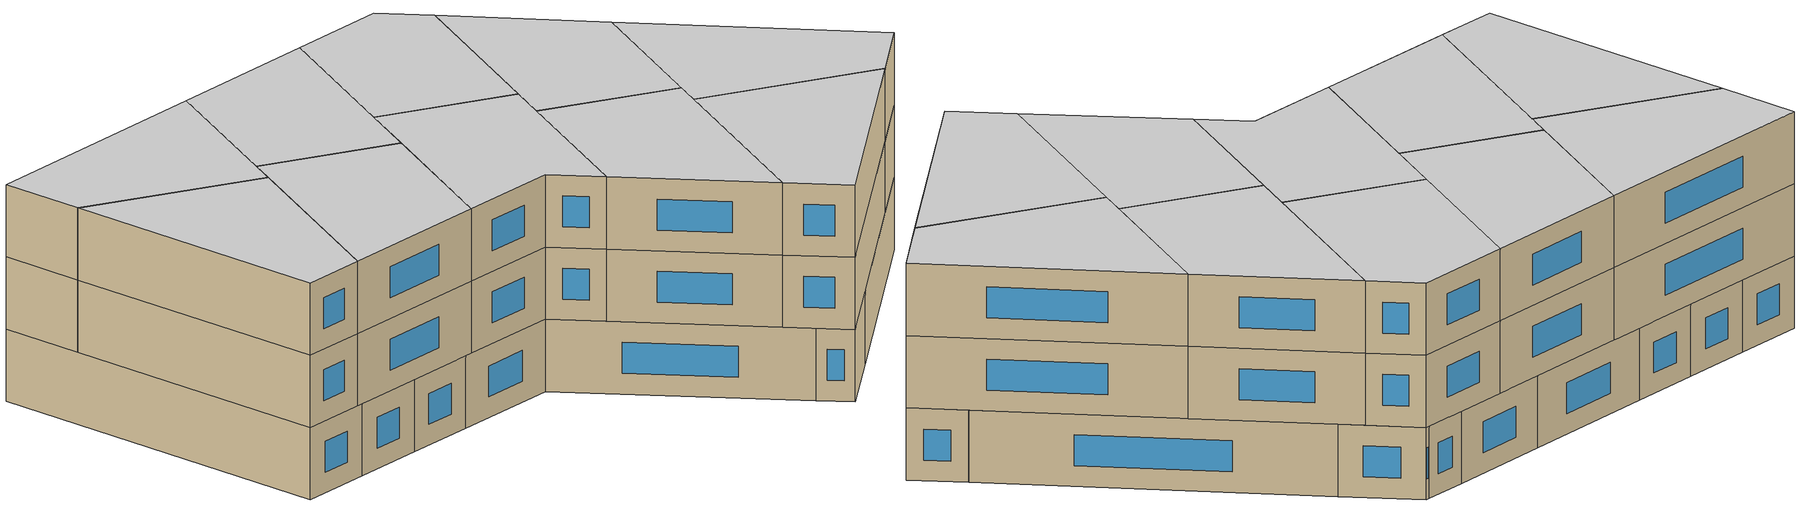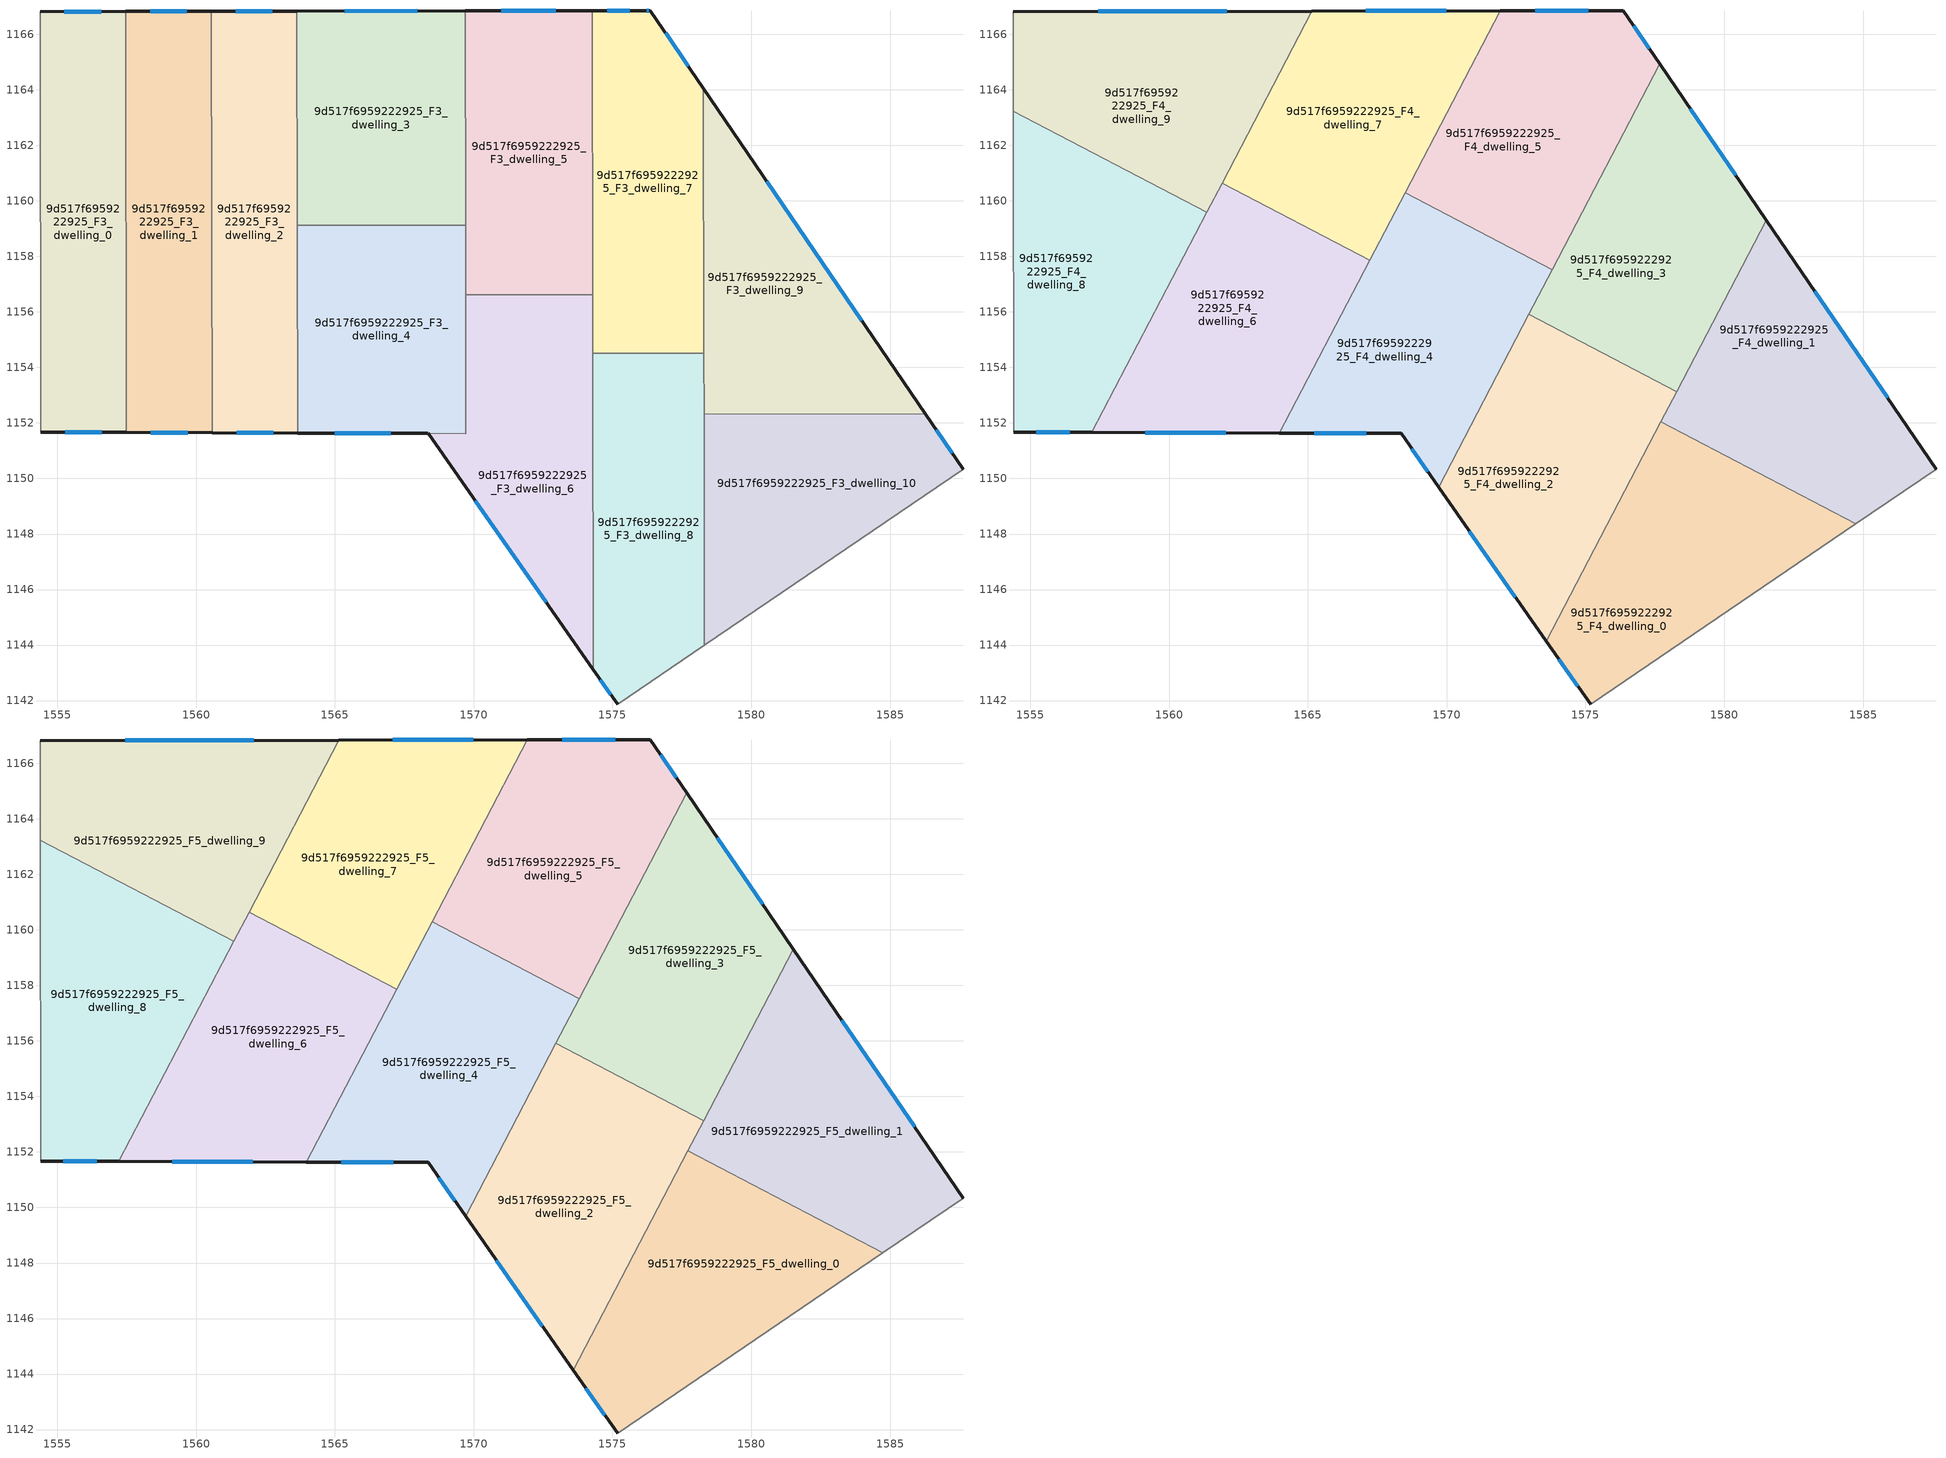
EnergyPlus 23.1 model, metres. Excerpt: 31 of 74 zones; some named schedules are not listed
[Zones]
9d517f6959222925_F3_dwelling_0
 floor to 9d517f6959222925_F2_dwelling_0 (EU_floor_Construction): 1557.46,1166.83 1557.49,1151.66 1554.4,1151.67 1554.37,1166.82 z9
 wall outside (EU_wall_Construction): 1554.4,1151.67 1557.49,1151.66 / 1557.46,1166.83 1554.37,1166.82 z9:12
 wall to 9d517f6959222925_F3_dwelling_1 (EU_wall_Construction): 1557.49,1151.66 1557.46,1166.83 z9:12
 wall adiabatic (EU_wall_Construction): 1554.37,1166.82 1554.4,1151.67 z9:12
 window (EU_Window_Construction): 1555.28,1151.67 1556.61,1151.66 / 1556.58,1166.83 1555.26,1166.82 z9.86:11.14
9d517f6959222925_F3_dwelling_1
 floor to 9d517f6959222925_F2_dwelling_1 (EU_floor_Construction): 1560.54,1166.83 1560.57,1151.65 1557.49,1151.66 1557.46,1166.83 z9
 wall outside (EU_wall_Construction): 1557.49,1151.66 1560.57,1151.65 / 1560.54,1166.83 1557.46,1166.83 z9:12
 wall to 9d517f6959222925_F3_dwelling_2 (EU_wall_Construction): 1560.57,1151.65 1560.54,1166.83 z9:12
 window (EU_Window_Construction): 1558.37,1151.66 1559.69,1151.65 / 1559.66,1166.83 1558.34,1166.83 z9.86:11.14
9d517f6959222925_F3_dwelling_10
 floor to 9d517f6959222925_F2_dwelling_10 (EU_floor_Construction): 1586.27,1152.33 1587.63,1150.34 1578.31,1143.99 1578.3,1152.32 z9
 wall outside (EU_wall_Construction): 1587.63,1150.34 1586.27,1152.33 z9:12
 wall to 9d517f6959222925_F3_dwelling_9 (EU_wall_Construction): 1586.27,1152.33 1578.3,1152.32 z9:12
 wall adiabatic (EU_wall_Construction): 1578.31,1143.99 1587.63,1150.34 z9:12
 wall to 9d517f6959222925_F3_dwelling_8 (EU_wall_Construction): 1578.3,1152.32 1578.31,1143.99 z9:12
 window (EU_Window_Construction): 1587.24,1150.91 1586.66,1151.76 z9.86:11.14
9d517f6959222925_F3_dwelling_2
 floor to 9d517f6959222925_F2_dwelling_2 (EU_floor_Construction): 1563.63,1166.84 1563.65,1151.64 1560.57,1151.65 1560.54,1166.83 z9
 wall outside (EU_wall_Construction): 1560.57,1151.65 1563.65,1151.64 / 1563.63,1166.84 1560.54,1166.83 z9:12
 wall to 9d517f6959222925_F3_dwelling_3 (EU_wall_Construction): 1563.64,1159.12 1563.63,1166.84 z9:12
 wall to 9d517f6959222925_F3_dwelling_4 (EU_wall_Construction): 1563.65,1151.64 1563.64,1159.12 z9:12
 window (EU_Window_Construction): 1561.45,1151.65 1562.77,1151.64 / 1562.75,1166.84 1561.43,1166.83 z9.86:11.14
9d517f6959222925_F3_dwelling_3
 floor to 9d517f6959222925_F2_dwelling_3 (EU_floor_Construction): 1569.69,1166.85 1569.71,1159.13 1563.64,1159.12 1563.63,1166.84 z9
 wall outside (EU_wall_Construction): 1569.69,1166.85 1563.63,1166.84 z9:12
 wall to 9d517f6959222925_F3_dwelling_4 (EU_wall_Construction): 1563.64,1159.12 1569.71,1159.13 z9:12
 wall to 9d517f6959222925_F3_dwelling_5 (EU_wall_Construction): 1569.71,1159.13 1569.69,1166.85 z9:12
 window (EU_Window_Construction): 1567.96,1166.85 1565.36,1166.84 z9.86:11.14
 ceiling adiabatic (EU_roof_Construction): 1569.7,1159.67 1569.7,1162.59 1567.89,1159.13 1568.5,1160.3 z12
9d517f6959222925_F3_dwelling_4
 floor to 9d517f6959222925_F2_dwelling_4 (EU_floor_Construction): 1569.71,1159.13 1569.72,1151.62 1563.65,1151.64 1563.64,1159.12 z9
 wall outside (EU_wall_Construction): 1563.65,1151.64 1568.35,1151.62 z9:12
 wall to 9d517f6959222925_F3_dwelling_6 (EU_wall_Construction): 1568.36,1151.62 1569.72,1151.62 1569.71,1156.62 z9:12
 wall to 9d517f6959222925_F3_dwelling_5 (EU_wall_Construction): 1569.71,1156.62 1569.71,1159.13 z9:12
 window (EU_Window_Construction): 1565,1151.63 1567.01,1151.63 z9.86:11.14
 ceiling adiabatic (EU_roof_Construction): 1563.97,1151.64 1567.89,1159.13 1564.8,1159.12 1567.22,1157.86 z12
9d517f6959222925_F3_dwelling_5
 floor to 9d517f6959222925_F2_dwelling_5 (EU_floor_Construction): 1574.27,1166.86 1574.28,1156.63 1569.71,1156.62 1569.69,1166.85 z9
 wall outside (EU_wall_Construction): 1574.27,1166.86 1569.69,1166.85 z9:12
 wall to 9d517f6959222925_F3_dwelling_6 (EU_wall_Construction): 1569.71,1156.62 1574.28,1156.63 z9:12
 wall to 9d517f6959222925_F3_dwelling_7 (EU_wall_Construction): 1574.28,1156.63 1574.27,1166.86 z9:12
 window (EU_Window_Construction): 1572.96,1166.86 1571,1166.85 z9.86:11.14
9d517f6959222925_F3_dwelling_6
 floor to 9d517f6959222925_F2_dwelling_6 (EU_floor_Construction): 1574.28,1156.63 1574.31,1143.11 1568.36,1151.62 1569.72,1151.62 1569.71,1156.62 z9
 wall outside (EU_wall_Construction): 1568.36,1151.62 1574.31,1143.11 z9:12
 wall to 9d517f6959222925_F3_dwelling_8 (EU_wall_Construction): 1574.31,1143.11 1574.29,1154.51 z9:12
 wall to 9d517f6959222925_F3_dwelling_7 (EU_wall_Construction): 1574.29,1154.51 1574.28,1156.63 z9:12
 window (EU_Window_Construction): 1570.06,1149.19 1572.61,1145.54 z9.86:11.14
9d517f6959222925_F3_dwelling_7
 floor to 9d517f6959222925_F2_dwelling_7 (EU_floor_Construction): 1576.37,1166.86 1578.28,1164.06 1578.29,1154.52 1574.29,1154.51 1574.27,1166.86 1576.17,1166.86 z9
 wall outside (EU_wall_Construction): 1578.28,1164.06 1576.37,1166.86 1576.17,1166.86 1574.27,1166.86 z9:12
 wall to 9d517f6959222925_F3_dwelling_8 (EU_wall_Construction): 1574.29,1154.51 1578.29,1154.52 z9:12
 wall to 9d517f6959222925_F3_dwelling_9 (EU_wall_Construction): 1578.29,1154.52 1578.28,1164.06 z9:12
 window (EU_Window_Construction): 1576.31,1166.86 1576.23,1166.86 / 1577.73,1164.86 1576.91,1166.06 / 1575.63,1166.86 1574.81,1166.86 z9.86:11.14
9d517f6959222925_F3_dwelling_8
 floor to 9d517f6959222925_F2_dwelling_8 (EU_floor_Construction): 1578.29,1154.52 1578.31,1143.99 1575.18,1141.86 1574.31,1143.11 1574.29,1154.51 z9
 wall outside (EU_wall_Construction): 1574.31,1143.11 1575.18,1141.86 z9:12
 wall adiabatic (EU_wall_Construction): 1575.18,1141.86 1578.31,1143.99 z9:12
 wall to 9d517f6959222925_F3_dwelling_9 (EU_wall_Construction): 1578.3,1152.32 1578.29,1154.52 z9:12
 window (EU_Window_Construction): 1574.56,1142.75 1574.93,1142.21 z9.86:11.14
9d517f6959222925_F3_dwelling_9
 floor to 9d517f6959222925_F2_dwelling_9 (EU_floor_Construction): 1578.28,1164.06 1586.27,1152.33 1578.3,1152.32 z9
 wall outside (EU_wall_Construction): 1586.27,1152.33 1578.28,1164.06 z9:12
 window (EU_Window_Construction): 1583.99,1155.68 1580.56,1160.71 z9.86:11.14
9d517f6959222925_F4_dwelling_0
 floor to 9d517f6959222925_F3_dwelling_8 (EU_floor_Construction): 1578.3,1151.74 1578.31,1143.99 1575.18,1141.86 1574.31,1143.11 1574.31,1145.52 1577.72,1152.04 z12
 floor to 9d517f6959222925_F3_dwelling_10 (EU_floor_Construction): 1584.74,1148.37 1578.31,1143.99 1578.3,1151.74 z12
 floor to 9d517f6959222925_F3_dwelling_6 (EU_floor_Construction): 1574.31,1145.52 1574.31,1143.11 1573.59,1144.14 z12
 wall outside (EU_wall_Construction): 1573.59,1144.14 1575.18,1141.86 z12:15
 wall to 9d517f6959222925_F4_dwelling_1 (EU_wall_Construction): 1584.74,1148.37 1577.72,1152.04 z12:15
 wall adiabatic (EU_wall_Construction): 1575.18,1141.86 1584.74,1148.37 z12:15
 wall to 9d517f6959222925_F4_dwelling_2 (EU_wall_Construction): 1577.71,1152.04 1573.59,1144.14 z12:15
 window (EU_Window_Construction): 1574.04,1143.49 1574.73,1142.51 z12.86:14.14
9d517f6959222925_F4_dwelling_1
 floor to 9d517f6959222925_F3_dwelling_9 (EU_floor_Construction): 1581.51,1159.31 1586.27,1152.33 1578.3,1152.32 1578.3,1153.16 z12
 floor to 9d517f6959222925_F3_dwelling_10 (EU_floor_Construction): 1586.27,1152.33 1587.63,1150.34 1584.74,1148.37 1578.3,1151.74 1578.3,1152.32 z12
 floor to 9d517f6959222925_F3_dwelling_8 (EU_floor_Construction): 1578.3,1153.16 1578.3,1151.74 1577.72,1152.04 z12
 wall outside (EU_wall_Construction): 1587.63,1150.34 1581.51,1159.31 z12:15
 wall adiabatic (EU_wall_Construction): 1584.74,1148.37 1587.63,1150.34 z12:15
 wall to 9d517f6959222925_F4_dwelling_3 (EU_wall_Construction): 1581.51,1159.31 1578.28,1153.13 z12:15
 wall to 9d517f6959222925_F4_dwelling_2 (EU_wall_Construction): 1578.28,1153.13 1577.71,1152.05 z12:15
 window (EU_Window_Construction): 1585.88,1152.9 1583.26,1156.75 z12.86:14.14
9d517f6959222925_F4_dwelling_2
 floor to 9d517f6959222925_F3_dwelling_6 (EU_floor_Construction): 1574.29,1155.22 1574.31,1145.52 1573.59,1144.14 1569.71,1149.69 1572.96,1155.91 z12
 floor to 9d517f6959222925_F3_dwelling_8 (EU_floor_Construction): 1578.28,1153.13 1574.31,1145.52 1574.29,1154.51 1575.64,1154.51 z12
 floor to 9d517f6959222925_F3_dwelling_7 (EU_floor_Construction): 1575.64,1154.51 1574.29,1154.51 1574.29,1155.22 z12
 wall outside (EU_wall_Construction): 1569.71,1149.69 1573.59,1144.14 z12:15
 wall to 9d517f6959222925_F4_dwelling_3 (EU_wall_Construction): 1578.28,1153.13 1572.96,1155.91 z12:15
 wall to 9d517f6959222925_F4_dwelling_4 (EU_wall_Construction): 1572.96,1155.91 1569.71,1149.69 z12:15
 window (EU_Window_Construction): 1570.82,1148.1 1572.48,1145.73 z12.86:14.14
9d517f6959222925_F4_dwelling_3
 floor to 9d517f6959222925_F3_dwelling_7 (EU_floor_Construction): 1577.68,1164.93 1578.28,1164.06 1578.29,1154.52 1575.64,1154.51 1574.29,1155.22 1574.28,1158.43 z12
 floor to 9d517f6959222925_F3_dwelling_9 (EU_floor_Construction): 1578.28,1164.06 1581.51,1159.31 1578.3,1153.16 z12
 floor to 9d517f6959222925_F3_dwelling_6 (EU_floor_Construction): 1574.28,1156.63 1574.29,1155.22 1572.96,1155.91 1573.34,1156.62 z12
 floor to 9d517f6959222925_F3_dwelling_8 (EU_floor_Construction): 1578.29,1154.52 1578.3,1153.16 1578.28,1153.13 1575.64,1154.51 z12
 floor to 9d517f6959222925_F3_dwelling_5 (EU_floor_Construction): 1574.28,1158.43 1574.28,1156.63 1573.34,1156.62 z12
 wall outside (EU_wall_Construction): 1581.51,1159.31 1577.68,1164.93 z12:15
 wall to 9d517f6959222925_F4_dwelling_5 (EU_wall_Construction): 1577.68,1164.93 1573.81,1157.52 z12:15
 wall to 9d517f6959222925_F4_dwelling_4 (EU_wall_Construction): 1573.81,1157.52 1572.96,1155.91 z12:15
 window (EU_Window_Construction): 1580.42,1160.92 1578.78,1163.33 z12.86:14.14
9d517f6959222925_F4_dwelling_4
 floor to 9d517f6959222925_F3_dwelling_4 (EU_floor_Construction): 1569.71,1159.13 1569.72,1151.62 1563.97,1151.64 1567.89,1159.13 z12
 floor to 9d517f6959222925_F3_dwelling_6 (EU_floor_Construction): 1573.34,1156.62 1569.71,1149.69 1568.36,1151.62 1569.72,1151.62 1569.71,1156.62 z12
 floor to 9d517f6959222925_F3_dwelling_5 (EU_floor_Construction): 1573.81,1157.52 1573.34,1156.62 1569.71,1156.62 1569.7,1159.67 z12
 floor to 9d517f6959222925_F3_dwelling_3 (EU_floor_Construction): 1569.7,1159.67 1569.71,1159.13 1567.89,1159.13 1568.5,1160.3 z12
 wall outside (EU_wall_Construction): 1563.97,1151.64 1568.36,1151.62 1569.71,1149.69 z12:15
 wall to 9d517f6959222925_F4_dwelling_5 (EU_wall_Construction): 1573.81,1157.52 1568.5,1160.3 z12:15
 wall to 9d517f6959222925_F4_dwelling_6 (EU_wall_Construction): 1567.23,1157.86 1563.97,1151.64 z12:15
 wall to 9d517f6959222925_F4_dwelling_7 (EU_wall_Construction): 1568.5,1160.3 1567.23,1157.86 z12:15
 window (EU_Window_Construction): 1568.74,1151.07 1569.32,1150.24 / 1565.23,1151.63 1567.1,1151.63 z12.86:14.14
9d517f6959222925_F4_dwelling_5
 floor to 9d517f6959222925_F3_dwelling_5 (EU_floor_Construction): 1574.27,1166.86 1574.28,1158.43 1573.81,1157.52 1569.7,1159.67 1569.7,1162.59 1571.93,1166.85 z12
 floor to 9d517f6959222925_F3_dwelling_7 (EU_floor_Construction): 1576.37,1166.86 1577.68,1164.93 1574.28,1158.43 1574.27,1166.86 z12
 floor adiabatic (EU_floor_Construction): 1569.7,1162.59 1569.7,1159.67 1568.5,1160.3 z12
 wall outside (EU_wall_Construction): 1577.68,1164.93 1576.37,1166.86 1571.93,1166.85 z12:15
 wall to 9d517f6959222925_F4_dwelling_7 (EU_wall_Construction): 1571.93,1166.85 1568.5,1160.3 z12:15
 window (EU_Window_Construction): 1575.1,1166.86 1573.2,1166.86 / 1577.31,1165.49 1576.74,1166.31 z12.86:14.14
9d517f6959222925_F4_dwelling_6
 floor to 9d517f6959222925_F3_dwelling_2 (EU_floor_Construction): 1563.64,1159.73 1563.65,1151.64 1560.57,1151.65 1560.56,1158.07 1561.9,1160.64 z12
 floor to 9d517f6959222925_F3_dwelling_0 (EU_floor_Construction): 1557.49,1152.19 1557.49,1151.66 1557.21,1151.66 z12
 floor to 9d517f6959222925_F3_dwelling_3 (EU_floor_Construction): 1564.8,1159.12 1563.64,1159.12 1563.64,1159.73 z12
 floor to 9d517f6959222925_F3_dwelling_1 (EU_floor_Construction): 1560.56,1158.07 1560.57,1151.65 1557.49,1151.66 1557.49,1152.19 z12
 floor to 9d517f6959222925_F3_dwelling_4 (EU_floor_Construction): 1567.22,1157.86 1563.97,1151.64 1563.65,1151.64 1563.64,1159.12 1564.8,1159.12 z12
 wall outside (EU_wall_Construction): 1557.21,1151.66 1563.97,1151.64 z12:15
 wall to 9d517f6959222925_F4_dwelling_7 (EU_wall_Construction): 1567.22,1157.86 1561.9,1160.64 z12:15
 wall to 9d517f6959222925_F4_dwelling_8 (EU_wall_Construction): 1561.36,1159.59 1557.21,1151.66 z12:15
 wall to 9d517f6959222925_F4_dwelling_9 (EU_wall_Construction): 1561.9,1160.64 1561.36,1159.59 z12:15
 window (EU_Window_Construction): 1559.14,1151.65 1562.04,1151.64 z12.86:14.14
9d517f6959222925_F4_dwelling_7
 floor to 9d517f6959222925_F3_dwelling_3 (EU_floor_Construction): 1569.69,1166.85 1569.7,1162.59 1567.89,1159.13 1564.8,1159.12 1563.64,1159.73 1563.63,1163.94 1565.15,1166.84 z12
 floor adiabatic (EU_floor_Construction): 1567.89,1159.13 1567.22,1157.86 1564.8,1159.12 z12
 floor to 9d517f6959222925_F3_dwelling_5 (EU_floor_Construction): 1571.93,1166.85 1569.7,1162.59 1569.69,1166.85 z12
 floor to 9d517f6959222925_F3_dwelling_2 (EU_floor_Construction): 1563.63,1163.94 1563.64,1159.73 1561.9,1160.64 z12
 wall outside (EU_wall_Construction): 1571.93,1166.85 1565.15,1166.84 z12:15
 wall to 9d517f6959222925_F4_dwelling_9 (EU_wall_Construction): 1565.15,1166.84 1561.9,1160.64 z12:15
 window (EU_Window_Construction): 1569.99,1166.85 1567.08,1166.84 z12.86:14.14
9d517f6959222925_F4_dwelling_8
 floor to 9d517f6959222925_F3_dwelling_0 (EU_floor_Construction): 1557.47,1161.62 1557.49,1152.19 1557.21,1151.66 1554.4,1151.67 1554.38,1163.24 z12
 floor to 9d517f6959222925_F3_dwelling_1 (EU_floor_Construction): 1560.56,1160.01 1560.56,1158.07 1557.49,1152.19 1557.47,1161.62 z12
 floor to 9d517f6959222925_F3_dwelling_2 (EU_floor_Construction): 1561.36,1159.59 1560.56,1158.07 1560.56,1160.01 z12
 wall outside (EU_wall_Construction): 1554.4,1151.67 1557.21,1151.66 z12:15
 wall adiabatic (EU_wall_Construction): 1554.38,1163.24 1554.4,1151.67 z12:15
 wall to 9d517f6959222925_F4_dwelling_9 (EU_wall_Construction): 1561.36,1159.59 1554.38,1163.24 z12:15
 window (EU_Window_Construction): 1555.2,1151.67 1556.41,1151.66 z12.86:14.14
9d517f6959222925_F4_dwelling_9
 floor to 9d517f6959222925_F3_dwelling_1 (EU_floor_Construction): 1560.55,1166.83 1560.56,1160.01 1557.47,1161.62 1557.46,1166.83 z12
 floor to 9d517f6959222925_F3_dwelling_0 (EU_floor_Construction): 1557.46,1166.83 1557.47,1161.62 1554.38,1163.24 1554.37,1166.82 z12
 floor to 9d517f6959222925_F3_dwelling_3 (EU_floor_Construction): 1565.14,1166.84 1563.63,1163.94 1563.63,1166.84 z12
 floor to 9d517f6959222925_F3_dwelling_2 (EU_floor_Construction): 1563.63,1166.84 1563.63,1163.94 1561.36,1159.59 1560.56,1160.01 1560.55,1166.83 z12
 wall outside (EU_wall_Construction): 1565.15,1166.84 1554.37,1166.82 z12:15
 wall adiabatic (EU_wall_Construction): 1554.37,1166.82 1554.38,1163.24 z12:15
 window (EU_Window_Construction): 1562.07,1166.84 1557.45,1166.83 z12.86:14.14
9d517f6959222925_F5_dwelling_0
 floor to 9d517f6959222925_F4_dwelling_0 (EU_floor_Construction): 1584.74,1148.37 1575.18,1141.86 1573.59,1144.14 1577.72,1152.04 z15
 wall outside (EU_wall_Construction): 1573.59,1144.14 1575.18,1141.86 z15:18
 wall to 9d517f6959222925_F5_dwelling_1 (EU_wall_Construction): 1584.74,1148.37 1577.72,1152.04 z15:18
 wall adiabatic (EU_wall_Construction): 1575.18,1141.86 1584.74,1148.37 z15:18
 wall to 9d517f6959222925_F5_dwelling_2 (EU_wall_Construction): 1577.71,1152.04 1573.59,1144.14 z15:18
 window (EU_Window_Construction): 1574.04,1143.49 1574.73,1142.51 z15.86:17.14
 ceiling to 9d517f6959222925_F6_dwelling_0 (EU_floor_Construction): 1584.74,1148.37 1577.72,1152.04 1573.59,1144.14 1575.18,1141.86 z18
9d517f6959222925_F5_dwelling_1
 floor to 9d517f6959222925_F4_dwelling_1 (EU_floor_Construction): 1581.51,1159.31 1587.63,1150.34 1584.74,1148.37 1577.72,1152.04 z15
 wall outside (EU_wall_Construction): 1587.63,1150.34 1581.51,1159.31 z15:18
 wall adiabatic (EU_wall_Construction): 1584.74,1148.37 1587.63,1150.34 z15:18
 wall to 9d517f6959222925_F5_dwelling_3 (EU_wall_Construction): 1581.51,1159.31 1578.28,1153.13 z15:18
 wall to 9d517f6959222925_F5_dwelling_2 (EU_wall_Construction): 1578.28,1153.13 1577.71,1152.05 z15:18
 window (EU_Window_Construction): 1585.88,1152.9 1583.26,1156.75 z15.86:17.14
 ceiling to 9d517f6959222925_F6_dwelling_1 (EU_floor_Construction): 1587.63,1150.34 1581.51,1159.31 1577.72,1152.04 1584.74,1148.37 z18
9d517f6959222925_F5_dwelling_2
 floor to 9d517f6959222925_F4_dwelling_2 (EU_floor_Construction): 1578.28,1153.13 1573.59,1144.14 1569.71,1149.69 1572.96,1155.91 z15
 wall outside (EU_wall_Construction): 1569.71,1149.69 1573.59,1144.14 z15:18
 wall to 9d517f6959222925_F5_dwelling_3 (EU_wall_Construction): 1578.28,1153.13 1572.96,1155.91 z15:18
 wall to 9d517f6959222925_F5_dwelling_4 (EU_wall_Construction): 1572.96,1155.91 1569.71,1149.69 z15:18
 window (EU_Window_Construction): 1570.82,1148.1 1572.48,1145.73 z15.86:17.14
 ceiling to 9d517f6959222925_F6_dwelling_2 (EU_floor_Construction): 1573.59,1144.14 1578.28,1153.13 1572.96,1155.91 1569.71,1149.69 z18
9d517f6959222925_F5_dwelling_3
 floor to 9d517f6959222925_F4_dwelling_3 (EU_floor_Construction): 1577.68,1164.93 1581.51,1159.31 1578.28,1153.13 1572.96,1155.91 z15
 wall outside (EU_wall_Construction): 1581.51,1159.31 1577.68,1164.93 z15:18
 wall to 9d517f6959222925_F5_dwelling_5 (EU_wall_Construction): 1577.68,1164.93 1573.81,1157.52 z15:18
 wall to 9d517f6959222925_F5_dwelling_4 (EU_wall_Construction): 1573.81,1157.52 1572.96,1155.91 z15:18
 window (EU_Window_Construction): 1580.42,1160.92 1578.78,1163.33 z15.86:17.14
 ceiling to 9d517f6959222925_F6_dwelling_3 (EU_floor_Construction): 1578.28,1153.13 1581.51,1159.31 1577.68,1164.93 1572.96,1155.91 z18
9d517f6959222925_F5_dwelling_4
 floor to 9d517f6959222925_F4_dwelling_4 (EU_floor_Construction): 1573.81,1157.52 1569.71,1149.69 1568.36,1151.62 1563.97,1151.64 1568.5,1160.3 z15
 wall outside (EU_wall_Construction): 1563.97,1151.64 1568.36,1151.62 1569.71,1149.69 z15:18
 wall to 9d517f6959222925_F5_dwelling_5 (EU_wall_Construction): 1573.81,1157.52 1568.5,1160.3 z15:18
 wall to 9d517f6959222925_F5_dwelling_6 (EU_wall_Construction): 1567.23,1157.86 1563.97,1151.64 z15:18
 wall to 9d517f6959222925_F5_dwelling_7 (EU_wall_Construction): 1568.5,1160.3 1567.23,1157.86 z15:18
 window (EU_Window_Construction): 1568.74,1151.07 1569.32,1150.24 / 1565.23,1151.63 1567.1,1151.63 z15.86:17.14
 ceiling to 9d517f6959222925_F6_dwelling_4 (EU_floor_Construction): 1569.71,1149.69 1573.81,1157.52 1568.5,1160.3 1563.97,1151.64 1568.36,1151.62 z18
9d517f6959222925_F5_dwelling_5
 floor to 9d517f6959222925_F4_dwelling_5 (EU_floor_Construction): 1576.37,1166.86 1577.68,1164.93 1573.81,1157.52 1568.5,1160.3 1571.93,1166.85 z15
 wall outside (EU_wall_Construction): 1577.68,1164.93 1576.37,1166.86 1571.93,1166.85 z15:18
 wall to 9d517f6959222925_F5_dwelling_7 (EU_wall_Construction): 1571.93,1166.85 1568.5,1160.3 z15:18
 window (EU_Window_Construction): 1575.1,1166.86 1573.2,1166.86 / 1577.31,1165.49 1576.74,1166.31 z15.86:17.14
 ceiling to 9d517f6959222925_F6_dwelling_5 (EU_floor_Construction): 1573.81,1157.52 1577.68,1164.93 1576.37,1166.86 1571.93,1166.85 1568.5,1160.3 z18
9d517f6959222925_F5_dwelling_6
 floor to 9d517f6959222925_F4_dwelling_6 (EU_floor_Construction): 1567.22,1157.86 1563.97,1151.64 1557.21,1151.66 1561.9,1160.64 z15
 wall outside (EU_wall_Construction): 1557.21,1151.66 1563.97,1151.64 z15:18
 wall to 9d517f6959222925_F5_dwelling_7 (EU_wall_Construction): 1567.22,1157.86 1561.9,1160.64 z15:18
 wall to 9d517f6959222925_F5_dwelling_8 (EU_wall_Construction): 1561.36,1159.59 1557.21,1151.66 z15:18
 wall to 9d517f6959222925_F5_dwelling_9 (EU_wall_Construction): 1561.9,1160.64 1561.36,1159.59 z15:18
 window (EU_Window_Construction): 1559.14,1151.65 1562.04,1151.64 z15.86:17.14
 ceiling to 9d517f6959222925_F6_dwelling_6 (EU_floor_Construction): 1563.97,1151.64 1567.22,1157.86 1561.9,1160.64 1557.21,1151.66 z18
9d517f6959222925_F5_dwelling_7
 floor to 9d517f6959222925_F4_dwelling_7 (EU_floor_Construction): 1571.93,1166.85 1567.22,1157.86 1561.9,1160.64 1565.15,1166.84 z15
 wall outside (EU_wall_Construction): 1571.93,1166.85 1565.15,1166.84 z15:18
 wall to 9d517f6959222925_F5_dwelling_9 (EU_wall_Construction): 1565.15,1166.84 1561.9,1160.64 z15:18
 window (EU_Window_Construction): 1569.99,1166.85 1567.08,1166.84 z15.86:17.14
 ceiling to 9d517f6959222925_F6_dwelling_7 (EU_floor_Construction): 1567.22,1157.86 1571.93,1166.85 1565.15,1166.84 1561.9,1160.64 z18
9d517f6959222925_F5_dwelling_8
 floor to 9d517f6959222925_F4_dwelling_8 (EU_floor_Construction): 1561.36,1159.59 1557.21,1151.66 1554.4,1151.67 1554.38,1163.24 z15
 wall outside (EU_wall_Construction): 1554.4,1151.67 1557.21,1151.66 z15:18
 wall adiabatic (EU_wall_Construction): 1554.38,1163.24 1554.4,1151.67 z15:18
 wall to 9d517f6959222925_F5_dwelling_9 (EU_wall_Construction): 1561.36,1159.59 1554.38,1163.24 z15:18
 window (EU_Window_Construction): 1555.2,1151.67 1556.41,1151.66 z15.86:17.14
 ceiling to 9d517f6959222925_F6_dwelling_8 (EU_floor_Construction): 1557.21,1151.66 1561.36,1159.59 1554.38,1163.24 1554.4,1151.67 z18
9d517f6959222925_F5_dwelling_9
 floor to 9d517f6959222925_F4_dwelling_9 (EU_floor_Construction): 1565.15,1166.84 1561.36,1159.59 1554.38,1163.24 1554.37,1166.82 z15
 wall outside (EU_wall_Construction): 1565.15,1166.84 1554.37,1166.82 z15:18
 wall adiabatic (EU_wall_Construction): 1554.37,1166.82 1554.38,1163.24 z15:18
 window (EU_Window_Construction): 1562.07,1166.84 1557.45,1166.83 z15.86:17.14
 ceiling to 9d517f6959222925_F6_dwelling_9 (EU_floor_Construction): 1561.36,1159.59 1565.15,1166.84 1554.37,1166.82 1554.38,1163.24 z18
[Building]
EU S2 Campaign: North Axis=0; Terrain=City; Solar Distribution=FullExterior
[Site:Location]
Helsinki-Vantaa.AP: Latitude=60.317; Longitude=24.963; Time Zone=2; Elevation=54.6
[SizingPeriod:WeatherFileDays]
AnnualSizingPeriod: Begin Month=1; Begin Day of Month=1; End Month=12; End Day of Month=31; Day of Week for Start Day=Monday; Use Weather File Daylight Saving Period=No; Use Weather File Rain and Snow Indicators=No
[MATERIAL]
EU_InternalMass_Material: Roughness=MediumRough; Thickness=0.1; Conductivity=1; Density=1800; Specific Heat=900; Thermal Absorptance=0.9; Solar Absorptance=0.7; Visible Absorptance=0.7
[MATERIAL:NOMASS] Roughness=MediumRough; Thermal Absorptance=0.9; Solar Absorptance=0.7; Visible Absorptance=0.7
Name | Thermal Resistance
EU_wall_NoMass | 1.10183
EU_roof_NoMass; EU_floor_NoMass | 1.70606
[WINDOWMATERIAL:SIMPLEGLAZINGSYSTEM]
EU_Window_SimpleGlazing: UFactor=3.11035; Solar Heat Gain Coefficient=0.8; Visible Transmittance=0.8
[CONSTRUCTION]
EU_wall_Construction: EU_wall_NoMass
EU_roof_Construction: EU_roof_NoMass
EU_floor_Construction: EU_floor_NoMass
EU_Window_Construction: EU_Window_SimpleGlazing
EU_InternalMass_Construction: EU_InternalMass_Material
[ZONE] Type=1; Multiplier=1; Ceiling Height=autocalculate; Floor Area=autocalculate; Part of Total Floor Area=Yes
Name | Volume
9d517f6959222925_F3_dwelling_0 | 140.429
9d517f6959222925_F4_dwelling_0; 9d517f6959222925_F5_dwelling_0; 9d517f6959222925_F4_dwelling_9; 9d517f6959222925_F5_dwelling_9 | 154.449
9d517f6959222925_F3_dwelling_1 | 140.399
9d517f6959222925_F4_dwelling_1; 9d517f6959222925_F5_dwelling_1 | 154.446
9d517f6959222925_F3_dwelling_10 | 140.404
9d517f6959222925_F3_dwelling_2; 9d517f6959222925_F3_dwelling_5 | 140.41
9d517f6959222925_F4_dwelling_2; 9d517f6959222925_F5_dwelling_2 | 154.464
9d517f6959222925_F3_dwelling_3 | 140.411
9d517f6959222925_F4_dwelling_3; 9d517f6959222925_F5_dwelling_3; 9d517f6959222925_F4_dwelling_5; 9d517f6959222925_F5_dwelling_5 | 154.45
9d517f6959222925_F3_dwelling_4 | 136.435
9d517f6959222925_F4_dwelling_4; 9d517f6959222925_F5_dwelling_4 | 154.463
9d517f6959222925_F3_dwelling_6 | 144.41
9d517f6959222925_F4_dwelling_6; 9d517f6959222925_F5_dwelling_6 | 154.441
9d517f6959222925_F3_dwelling_7 | 140.415
9d517f6959222925_F4_dwelling_7; 9d517f6959222925_F5_dwelling_7 | 154.447
9d517f6959222925_F3_dwelling_8 | 140.417
9d517f6959222925_F4_dwelling_8; 9d517f6959222925_F5_dwelling_8 | 154.458
9d517f6959222925_F3_dwelling_9 | 140.424
[INTERNALMASS] Construction=EU_InternalMass_Construction
Name | Zone or ZoneList | Surface Area
9d517f6959222925_F3_dwelling_0_EU_InternalMass | 9d517f6959222925_F3_dwelling_0 | 46.8094
9d517f6959222925_F3_dwelling_1_EU_InternalMass | 9d517f6959222925_F3_dwelling_1 | 46.7996
9d517f6959222925_F3_dwelling_2_EU_InternalMass | 9d517f6959222925_F3_dwelling_2 | 46.8034
9d517f6959222925_F3_dwelling_3_EU_InternalMass | 9d517f6959222925_F3_dwelling_3 | 46.8035
9d517f6959222925_F3_dwelling_4_EU_InternalMass | 9d517f6959222925_F3_dwelling_4 | 45.4764
9d517f6959222925_F3_dwelling_5_EU_InternalMass | 9d517f6959222925_F3_dwelling_5 | 46.8029
9d517f6959222925_F3_dwelling_6_EU_InternalMass | 9d517f6959222925_F3_dwelling_6 | 48.1379
9d517f6959222925_F3_dwelling_7_EU_InternalMass | 9d517f6959222925_F3_dwelling_7 | 46.8049
9d517f6959222925_F3_dwelling_8_EU_InternalMass | 9d517f6959222925_F3_dwelling_8 | 46.8066
9d517f6959222925_F3_dwelling_9_EU_InternalMass | 9d517f6959222925_F3_dwelling_9 | 46.8053
9d517f6959222925_F3_dwelling_10_EU_InternalMass | 9d517f6959222925_F3_dwelling_10 | 46.7998
9d517f6959222925_F4_dwelling_0_EU_InternalMass | 9d517f6959222925_F4_dwelling_0 | 51.4832
9d517f6959222925_F4_dwelling_1_EU_InternalMass | 9d517f6959222925_F4_dwelling_1 | 51.4818
9d517f6959222925_F4_dwelling_2_EU_InternalMass | 9d517f6959222925_F4_dwelling_2 | 51.4883
9d517f6959222925_F4_dwelling_3_EU_InternalMass | 9d517f6959222925_F4_dwelling_3 | 51.4834
9d517f6959222925_F4_dwelling_4_EU_InternalMass | 9d517f6959222925_F4_dwelling_4 | 51.4912
9d517f6959222925_F4_dwelling_5_EU_InternalMass | 9d517f6959222925_F4_dwelling_5 | 51.4834
9d517f6959222925_F4_dwelling_6_EU_InternalMass | 9d517f6959222925_F4_dwelling_6 | 51.4805
9d517f6959222925_F4_dwelling_7_EU_InternalMass | 9d517f6959222925_F4_dwelling_7 | 51.4819
9d517f6959222925_F4_dwelling_8_EU_InternalMass | 9d517f6959222925_F4_dwelling_8 | 51.4858
9d517f6959222925_F4_dwelling_9_EU_InternalMass | 9d517f6959222925_F4_dwelling_9 | 51.4829
9d517f6959222925_F5_dwelling_0_EU_InternalMass | 9d517f6959222925_F5_dwelling_0 | 51.4832
9d517f6959222925_F5_dwelling_1_EU_InternalMass | 9d517f6959222925_F5_dwelling_1 | 51.4818
9d517f6959222925_F5_dwelling_2_EU_InternalMass | 9d517f6959222925_F5_dwelling_2 | 51.4883
9d517f6959222925_F5_dwelling_3_EU_InternalMass | 9d517f6959222925_F5_dwelling_3 | 51.4834
9d517f6959222925_F5_dwelling_4_EU_InternalMass | 9d517f6959222925_F5_dwelling_4 | 51.4912
9d517f6959222925_F5_dwelling_5_EU_InternalMass | 9d517f6959222925_F5_dwelling_5 | 51.4834
9d517f6959222925_F5_dwelling_6_EU_InternalMass | 9d517f6959222925_F5_dwelling_6 | 51.4805
9d517f6959222925_F5_dwelling_7_EU_InternalMass | 9d517f6959222925_F5_dwelling_7 | 51.4819
9d517f6959222925_F5_dwelling_8_EU_InternalMass | 9d517f6959222925_F5_dwelling_8 | 51.4858
9d517f6959222925_F5_dwelling_9_EU_InternalMass | 9d517f6959222925_F5_dwelling_9 | 51.4829
[OTHEREQUIPMENT] Fuel Type=Electricity; Design Level Calculation Method=Watts/Area; Power per Zone Floor Area=1; Fraction Latent=0; Fraction Radiant=0; Fraction Lost=0; Carbon Dioxide Generation Rate=0; EndUse Subcategory=EU_Step8_InternalGains
Name | Zone or ZoneList or Space or SpaceList | Schedule
EU_Step8_InternalGain_9d517f6959222925_F3_dwelling_0_f000 | 9d517f6959222925_F3_dwelling_0 | EU_Step8_GainSchedule_9d517f6959222925_F3_dwelling_0_f000
EU_Step8_InternalGain_9d517f6959222925_F3_dwelling_1_f000 | 9d517f6959222925_F3_dwelling_1 | EU_Step8_GainSchedule_9d517f6959222925_F3_dwelling_1_f000
EU_Step8_InternalGain_9d517f6959222925_F3_dwelling_2_f000 | 9d517f6959222925_F3_dwelling_2 | EU_Step8_GainSchedule_9d517f6959222925_F3_dwelling_2_f000
EU_Step8_InternalGain_9d517f6959222925_F3_dwelling_3_f000 | 9d517f6959222925_F3_dwelling_3 | EU_Step8_GainSchedule_9d517f6959222925_F3_dwelling_3_f000
EU_Step8_InternalGain_9d517f6959222925_F3_dwelling_4_f000 | 9d517f6959222925_F3_dwelling_4 | EU_Step8_GainSchedule_9d517f6959222925_F3_dwelling_4_f000
EU_Step8_InternalGain_9d517f6959222925_F3_dwelling_5_f000 | 9d517f6959222925_F3_dwelling_5 | EU_Step8_GainSchedule_9d517f6959222925_F3_dwelling_5_f000
EU_Step8_InternalGain_9d517f6959222925_F3_dwelling_6_f000 | 9d517f6959222925_F3_dwelling_6 | EU_Step8_GainSchedule_9d517f6959222925_F3_dwelling_6_f000
EU_Step8_InternalGain_9d517f6959222925_F3_dwelling_7_f000 | 9d517f6959222925_F3_dwelling_7 | EU_Step8_GainSchedule_9d517f6959222925_F3_dwelling_7_f000
EU_Step8_InternalGain_9d517f6959222925_F3_dwelling_8_f000 | 9d517f6959222925_F3_dwelling_8 | EU_Step8_GainSchedule_9d517f6959222925_F3_dwelling_8_f000
EU_Step8_InternalGain_9d517f6959222925_F3_dwelling_9_f000 | 9d517f6959222925_F3_dwelling_9 | EU_Step8_GainSchedule_9d517f6959222925_F3_dwelling_9_f000
EU_Step8_InternalGain_9d517f6959222925_F3_dwelling_10_f000 | 9d517f6959222925_F3_dwelling_10 | EU_Step8_GainSchedule_9d517f6959222925_F3_dwelling_10_f000
EU_Step8_InternalGain_9d517f6959222925_F4_dwelling_0_f000 | 9d517f6959222925_F4_dwelling_0 | EU_Step8_GainSchedule_9d517f6959222925_F4_dwelling_0_f000
EU_Step8_InternalGain_9d517f6959222925_F4_dwelling_1_f000 | 9d517f6959222925_F4_dwelling_1 | EU_Step8_GainSchedule_9d517f6959222925_F4_dwelling_1_f000
EU_Step8_InternalGain_9d517f6959222925_F4_dwelling_2_f000 | 9d517f6959222925_F4_dwelling_2 | EU_Step8_GainSchedule_9d517f6959222925_F4_dwelling_2_f000
EU_Step8_InternalGain_9d517f6959222925_F4_dwelling_3_f000 | 9d517f6959222925_F4_dwelling_3 | EU_Step8_GainSchedule_9d517f6959222925_F4_dwelling_3_f000
EU_Step8_InternalGain_9d517f6959222925_F4_dwelling_4_f000 | 9d517f6959222925_F4_dwelling_4 | EU_Step8_GainSchedule_9d517f6959222925_F4_dwelling_4_f000
EU_Step8_InternalGain_9d517f6959222925_F4_dwelling_5_f000 | 9d517f6959222925_F4_dwelling_5 | EU_Step8_GainSchedule_9d517f6959222925_F4_dwelling_5_f000
EU_Step8_InternalGain_9d517f6959222925_F4_dwelling_6_f000 | 9d517f6959222925_F4_dwelling_6 | EU_Step8_GainSchedule_9d517f6959222925_F4_dwelling_6_f000
EU_Step8_InternalGain_9d517f6959222925_F4_dwelling_7_f000 | 9d517f6959222925_F4_dwelling_7 | EU_Step8_GainSchedule_9d517f6959222925_F4_dwelling_7_f000
EU_Step8_InternalGain_9d517f6959222925_F4_dwelling_8_f000 | 9d517f6959222925_F4_dwelling_8 | EU_Step8_GainSchedule_9d517f6959222925_F4_dwelling_8_f000
EU_Step8_InternalGain_9d517f6959222925_F4_dwelling_9_f000 | 9d517f6959222925_F4_dwelling_9 | EU_Step8_GainSchedule_9d517f6959222925_F4_dwelling_9_f000
EU_Step8_InternalGain_9d517f6959222925_F5_dwelling_0_f000 | 9d517f6959222925_F5_dwelling_0 | EU_Step8_GainSchedule_9d517f6959222925_F5_dwelling_0_f000
EU_Step8_InternalGain_9d517f6959222925_F5_dwelling_1_f000 | 9d517f6959222925_F5_dwelling_1 | EU_Step8_GainSchedule_9d517f6959222925_F5_dwelling_1_f000
EU_Step8_InternalGain_9d517f6959222925_F5_dwelling_2_f000 | 9d517f6959222925_F5_dwelling_2 | EU_Step8_GainSchedule_9d517f6959222925_F5_dwelling_2_f000
EU_Step8_InternalGain_9d517f6959222925_F5_dwelling_3_f000 | 9d517f6959222925_F5_dwelling_3 | EU_Step8_GainSchedule_9d517f6959222925_F5_dwelling_3_f000
EU_Step8_InternalGain_9d517f6959222925_F5_dwelling_4_f000 | 9d517f6959222925_F5_dwelling_4 | EU_Step8_GainSchedule_9d517f6959222925_F5_dwelling_4_f000
EU_Step8_InternalGain_9d517f6959222925_F5_dwelling_5_f000 | 9d517f6959222925_F5_dwelling_5 | EU_Step8_GainSchedule_9d517f6959222925_F5_dwelling_5_f000
EU_Step8_InternalGain_9d517f6959222925_F5_dwelling_6_f000 | 9d517f6959222925_F5_dwelling_6 | EU_Step8_GainSchedule_9d517f6959222925_F5_dwelling_6_f000
EU_Step8_InternalGain_9d517f6959222925_F5_dwelling_7_f000 | 9d517f6959222925_F5_dwelling_7 | EU_Step8_GainSchedule_9d517f6959222925_F5_dwelling_7_f000
EU_Step8_InternalGain_9d517f6959222925_F5_dwelling_8_f000 | 9d517f6959222925_F5_dwelling_8 | EU_Step8_GainSchedule_9d517f6959222925_F5_dwelling_8_f000
EU_Step8_InternalGain_9d517f6959222925_F5_dwelling_9_f000 | 9d517f6959222925_F5_dwelling_9 | EU_Step8_GainSchedule_9d517f6959222925_F5_dwelling_9_f000
[ZONEVENTILATION:DESIGNFLOWRATE] Schedule=EU_AlwaysOn; Design Flow Rate Calculation Method=AirChanges/Hour; Air Changes per Hour=0.756316; Ventilation Type=Natural; Fan Pressure Rise=0; Fan Total Efficiency=1; Constant Term Coefficient=1; Temperature Term Coefficient=0; Velocity Term Coefficient=0; Velocity Squared Term Coefficient=0; Minimum Indoor Temperature=-100; Maximum Indoor Temperature=100; Delta Temperature=-100; Minimum Outdoor Temperature=-100; Maximum Outdoor Temperature=100; Maximum Wind Speed=40
Name | Zone or ZoneList or Space or SpaceList
EU_ConstantAir_9d517f6959222925_F3_dwelling_0 | 9d517f6959222925_F3_dwelling_0
EU_ConstantAir_9d517f6959222925_F3_dwelling_1 | 9d517f6959222925_F3_dwelling_1
EU_ConstantAir_9d517f6959222925_F3_dwelling_2 | 9d517f6959222925_F3_dwelling_2
EU_ConstantAir_9d517f6959222925_F3_dwelling_3 | 9d517f6959222925_F3_dwelling_3
EU_ConstantAir_9d517f6959222925_F3_dwelling_4 | 9d517f6959222925_F3_dwelling_4
EU_ConstantAir_9d517f6959222925_F3_dwelling_5 | 9d517f6959222925_F3_dwelling_5
EU_ConstantAir_9d517f6959222925_F3_dwelling_6 | 9d517f6959222925_F3_dwelling_6
EU_ConstantAir_9d517f6959222925_F3_dwelling_7 | 9d517f6959222925_F3_dwelling_7
EU_ConstantAir_9d517f6959222925_F3_dwelling_8 | 9d517f6959222925_F3_dwelling_8
EU_ConstantAir_9d517f6959222925_F3_dwelling_9 | 9d517f6959222925_F3_dwelling_9
EU_ConstantAir_9d517f6959222925_F3_dwelling_10 | 9d517f6959222925_F3_dwelling_10
EU_ConstantAir_9d517f6959222925_F4_dwelling_0 | 9d517f6959222925_F4_dwelling_0
EU_ConstantAir_9d517f6959222925_F4_dwelling_1 | 9d517f6959222925_F4_dwelling_1
EU_ConstantAir_9d517f6959222925_F4_dwelling_2 | 9d517f6959222925_F4_dwelling_2
EU_ConstantAir_9d517f6959222925_F4_dwelling_3 | 9d517f6959222925_F4_dwelling_3
EU_ConstantAir_9d517f6959222925_F4_dwelling_4 | 9d517f6959222925_F4_dwelling_4
EU_ConstantAir_9d517f6959222925_F4_dwelling_5 | 9d517f6959222925_F4_dwelling_5
EU_ConstantAir_9d517f6959222925_F4_dwelling_6 | 9d517f6959222925_F4_dwelling_6
EU_ConstantAir_9d517f6959222925_F4_dwelling_7 | 9d517f6959222925_F4_dwelling_7
EU_ConstantAir_9d517f6959222925_F4_dwelling_8 | 9d517f6959222925_F4_dwelling_8
EU_ConstantAir_9d517f6959222925_F4_dwelling_9 | 9d517f6959222925_F4_dwelling_9
EU_ConstantAir_9d517f6959222925_F5_dwelling_0 | 9d517f6959222925_F5_dwelling_0
EU_ConstantAir_9d517f6959222925_F5_dwelling_1 | 9d517f6959222925_F5_dwelling_1
EU_ConstantAir_9d517f6959222925_F5_dwelling_2 | 9d517f6959222925_F5_dwelling_2
EU_ConstantAir_9d517f6959222925_F5_dwelling_3 | 9d517f6959222925_F5_dwelling_3
EU_ConstantAir_9d517f6959222925_F5_dwelling_4 | 9d517f6959222925_F5_dwelling_4
EU_ConstantAir_9d517f6959222925_F5_dwelling_5 | 9d517f6959222925_F5_dwelling_5
EU_ConstantAir_9d517f6959222925_F5_dwelling_6 | 9d517f6959222925_F5_dwelling_6
EU_ConstantAir_9d517f6959222925_F5_dwelling_7 | 9d517f6959222925_F5_dwelling_7
EU_ConstantAir_9d517f6959222925_F5_dwelling_8 | 9d517f6959222925_F5_dwelling_8
EU_ConstantAir_9d517f6959222925_F5_dwelling_9 | 9d517f6959222925_F5_dwelling_9
[HVACTEMPLATE:ZONE:IDEALLOADSAIRSYSTEM] System Availability Schedule=EU_AlwaysOn; Maximum Heating Supply Air Temperature=50; Minimum Cooling Supply Air Temperature=13; Maximum Heating Supply Air Humidity Ratio=0.0156; Minimum Cooling Supply Air Humidity Ratio=0.0077; Heating Limit=NoLimit; Cooling Limit=NoLimit; Heating Availability Schedule=EU_AlwaysOn; Cooling Availability Schedule=EU_CoolingOff; Dehumidification Control Type=ConstantSensibleHeatRatio; Cooling Sensible Heat Ratio=0.7; Dehumidification Setpoint=60; Humidification Control Type=None; Humidification Setpoint=30; Outdoor Air Method=None; Outdoor Air Flow Rate per Person=0.00944; Outdoor Air Flow Rate per Zone Floor Area=0; Outdoor Air Flow Rate per Zone=0; Demand Controlled Ventilation Type=None; Outdoor Air Economizer Type=NoEconomizer; Heat Recovery Type=None; Sensible Heat Recovery Effectiveness=0.7; Latent Heat Recovery Effectiveness=0.65
Name | Template Thermostat
9d517f6959222925_F3_dwelling_0 | EU_HeatOnly_9d517f6959222925_F3_dwelling_0
9d517f6959222925_F3_dwelling_1 | EU_HeatOnly_9d517f6959222925_F3_dwelling_1
9d517f6959222925_F3_dwelling_2 | EU_HeatOnly_9d517f6959222925_F3_dwelling_2
9d517f6959222925_F3_dwelling_3 | EU_HeatOnly_9d517f6959222925_F3_dwelling_3
9d517f6959222925_F3_dwelling_4 | EU_HeatOnly_9d517f6959222925_F3_dwelling_4
9d517f6959222925_F3_dwelling_5 | EU_HeatOnly_9d517f6959222925_F3_dwelling_5
9d517f6959222925_F3_dwelling_6 | EU_HeatOnly_9d517f6959222925_F3_dwelling_6
9d517f6959222925_F3_dwelling_7 | EU_HeatOnly_9d517f6959222925_F3_dwelling_7
9d517f6959222925_F3_dwelling_8 | EU_HeatOnly_9d517f6959222925_F3_dwelling_8
9d517f6959222925_F3_dwelling_9 | EU_HeatOnly_9d517f6959222925_F3_dwelling_9
9d517f6959222925_F3_dwelling_10 | EU_HeatOnly_9d517f6959222925_F3_dwelling_10
9d517f6959222925_F4_dwelling_0 | EU_HeatOnly_9d517f6959222925_F4_dwelling_0
9d517f6959222925_F4_dwelling_1 | EU_HeatOnly_9d517f6959222925_F4_dwelling_1
9d517f6959222925_F4_dwelling_2 | EU_HeatOnly_9d517f6959222925_F4_dwelling_2
9d517f6959222925_F4_dwelling_3 | EU_HeatOnly_9d517f6959222925_F4_dwelling_3
9d517f6959222925_F4_dwelling_4 | EU_HeatOnly_9d517f6959222925_F4_dwelling_4
9d517f6959222925_F4_dwelling_5 | EU_HeatOnly_9d517f6959222925_F4_dwelling_5
9d517f6959222925_F4_dwelling_6 | EU_HeatOnly_9d517f6959222925_F4_dwelling_6
9d517f6959222925_F4_dwelling_7 | EU_HeatOnly_9d517f6959222925_F4_dwelling_7
9d517f6959222925_F4_dwelling_8 | EU_HeatOnly_9d517f6959222925_F4_dwelling_8
9d517f6959222925_F4_dwelling_9 | EU_HeatOnly_9d517f6959222925_F4_dwelling_9
9d517f6959222925_F5_dwelling_0 | EU_HeatOnly_9d517f6959222925_F5_dwelling_0
9d517f6959222925_F5_dwelling_1 | EU_HeatOnly_9d517f6959222925_F5_dwelling_1
9d517f6959222925_F5_dwelling_2 | EU_HeatOnly_9d517f6959222925_F5_dwelling_2
9d517f6959222925_F5_dwelling_3 | EU_HeatOnly_9d517f6959222925_F5_dwelling_3
9d517f6959222925_F5_dwelling_4 | EU_HeatOnly_9d517f6959222925_F5_dwelling_4
9d517f6959222925_F5_dwelling_5 | EU_HeatOnly_9d517f6959222925_F5_dwelling_5
9d517f6959222925_F5_dwelling_6 | EU_HeatOnly_9d517f6959222925_F5_dwelling_6
9d517f6959222925_F5_dwelling_7 | EU_HeatOnly_9d517f6959222925_F5_dwelling_7
9d517f6959222925_F5_dwelling_8 | EU_HeatOnly_9d517f6959222925_F5_dwelling_8
9d517f6959222925_F5_dwelling_9 | EU_HeatOnly_9d517f6959222925_F5_dwelling_9
[SIZING:ZONE] Zone Cooling Design Supply Air Temperature Input Method=SupplyAirTemperature; Zone Cooling Design Supply Air Temperature=13; Zone Heating Design Supply Air Temperature Input Method=SupplyAirTemperature; Zone Heating Design Supply Air Temperature=50; Zone Cooling Design Supply Air Humidity Ratio=0.008; Zone Heating Design Supply Air Humidity Ratio=0.008; Cooling Design Air Flow Method=DesignDay; Cooling Design Air Flow Rate=0; Cooling Minimum Air Flow per Zone Floor Area=0.000762; Cooling Minimum Air Flow=0; Cooling Minimum Air Flow Fraction=0.2; Heating Design Air Flow Method=DesignDay; Heating Design Air Flow Rate=0; Heating Maximum Air Flow per Zone Floor Area=0.002032; Heating Maximum Air Flow=0.141576; Heating Maximum Air Flow Fraction=0.3; Account for Dedicated Outdoor Air System=No; Dedicated Outdoor Air System Control Strategy=NeutralSupplyAir; Dedicated Outdoor Air Low Setpoint Temperature for Design=autosize; Dedicated Outdoor Air High Setpoint Temperature for Design=autosize; Zone Load Sizing Method=Sensible Load Only No Latent Load; Zone Latent Cooling Design Supply Air Humidity Ratio Input Method=HumidityRatioDifference; Zone Cooling Design Supply Air Humidity Ratio Difference=0.005; Zone Latent Heating Design Supply Air Humidity Ratio Input Method=HumidityRatioDifference; Zone Humidification Design Supply Air Humidity Ratio Difference=0.005
9d517f6959222925_F3_dwelling_0; 9d517f6959222925_F3_dwelling_1; 9d517f6959222925_F3_dwelling_2; 9d517f6959222925_F3_dwelling_3; 9d517f6959222925_F3_dwelling_4; 9d517f6959222925_F3_dwelling_5; 9d517f6959222925_F3_dwelling_6; 9d517f6959222925_F3_dwelling_7; 9d517f6959222925_F3_dwelling_8; 9d517f6959222925_F3_dwelling_9; 9d517f6959222925_F3_dwelling_10; 9d517f6959222925_F4_dwelling_0; 9d517f6959222925_F4_dwelling_1; 9d517f6959222925_F4_dwelling_2; 9d517f6959222925_F4_dwelling_3; 9d517f6959222925_F4_dwelling_4; 9d517f6959222925_F4_dwelling_5; 9d517f6959222925_F4_dwelling_6; 9d517f6959222925_F4_dwelling_7; 9d517f6959222925_F4_dwelling_8; 9d517f6959222925_F4_dwelling_9; 9d517f6959222925_F5_dwelling_0; 9d517f6959222925_F5_dwelling_1; 9d517f6959222925_F5_dwelling_2; 9d517f6959222925_F5_dwelling_3; 9d517f6959222925_F5_dwelling_4; 9d517f6959222925_F5_dwelling_5; 9d517f6959222925_F5_dwelling_6; 9d517f6959222925_F5_dwelling_7; 9d517f6959222925_F5_dwelling_8; 9d517f6959222925_F5_dwelling_9
[SCHEDULE:FILE] Column Number=1; Rows to Skip at Top=0; Number of Hours of Data=8760; Column Separator=Comma; Interpolate to Timestep=No; Minutes per Item=60; Adjust Schedule for Daylight Savings=Yes
Name | File
EU_Step8_GainSchedule_9d517f6959222925_F3_dwelling_0_f000 | ../../schedules/9d517f6959222925/9d517f6959222925_F3_dwelling_0_f000_gain.csv
EU_Step8_GainSchedule_9d517f6959222925_F3_dwelling_1_f000 | ../../schedules/9d517f6959222925/9d517f6959222925_F3_dwelling_1_f000_gain.csv
EU_Step8_GainSchedule_9d517f6959222925_F3_dwelling_2_f000 | ../../schedules/9d517f6959222925/9d517f6959222925_F3_dwelling_2_f000_gain.csv
EU_Step8_GainSchedule_9d517f6959222925_F3_dwelling_3_f000 | ../../schedules/9d517f6959222925/9d517f6959222925_F3_dwelling_3_f000_gain.csv
EU_Step8_GainSchedule_9d517f6959222925_F3_dwelling_4_f000 | ../../schedules/9d517f6959222925/9d517f6959222925_F3_dwelling_4_f000_gain.csv
EU_Step8_GainSchedule_9d517f6959222925_F3_dwelling_5_f000 | ../../schedules/9d517f6959222925/9d517f6959222925_F3_dwelling_5_f000_gain.csv
EU_Step8_GainSchedule_9d517f6959222925_F3_dwelling_6_f000 | ../../schedules/9d517f6959222925/9d517f6959222925_F3_dwelling_6_f000_gain.csv
EU_Step8_GainSchedule_9d517f6959222925_F3_dwelling_7_f000 | ../../schedules/9d517f6959222925/9d517f6959222925_F3_dwelling_7_f000_gain.csv
EU_Step8_GainSchedule_9d517f6959222925_F3_dwelling_8_f000 | ../../schedules/9d517f6959222925/9d517f6959222925_F3_dwelling_8_f000_gain.csv
EU_Step8_GainSchedule_9d517f6959222925_F3_dwelling_9_f000 | ../../schedules/9d517f6959222925/9d517f6959222925_F3_dwelling_9_f000_gain.csv
EU_Step8_GainSchedule_9d517f6959222925_F3_dwelling_10_f000 | ../../schedules/9d517f6959222925/9d517f6959222925_F3_dwelling_10_f000_gain.csv
EU_Step8_GainSchedule_9d517f6959222925_F4_dwelling_0_f000 | ../../schedules/9d517f6959222925/9d517f6959222925_F4_dwelling_0_f000_gain.csv
EU_Step8_GainSchedule_9d517f6959222925_F4_dwelling_1_f000 | ../../schedules/9d517f6959222925/9d517f6959222925_F4_dwelling_1_f000_gain.csv
EU_Step8_GainSchedule_9d517f6959222925_F4_dwelling_2_f000 | ../../schedules/9d517f6959222925/9d517f6959222925_F4_dwelling_2_f000_gain.csv
EU_Step8_GainSchedule_9d517f6959222925_F4_dwelling_3_f000 | ../../schedules/9d517f6959222925/9d517f6959222925_F4_dwelling_3_f000_gain.csv
EU_Step8_GainSchedule_9d517f6959222925_F4_dwelling_4_f000 | ../../schedules/9d517f6959222925/9d517f6959222925_F4_dwelling_4_f000_gain.csv
